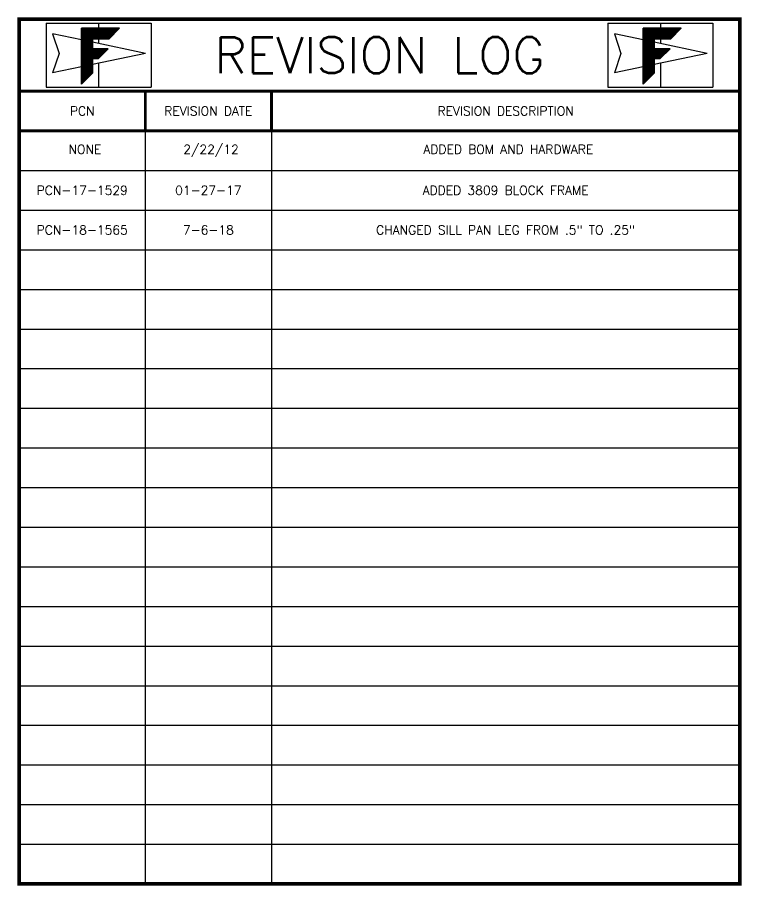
# Model space of a CAD drawing. Extents: x -8 to 56, y -99 to 66.
# Drawn here: x 23.41 to 43.51, y -1.16 to 22.94 of the extents above; entities that cross this region are included whole.
import ezdxf
from ezdxf.enums import TextEntityAlignment as Align

# ---------------------------------------------------------------- set-up
doc = ezdxf.new("R2010")
doc.units = 0
doc.header["$MEASUREMENT"] = 0
doc.layers.get('0').update_dxf_attribs({"linetype": 'CONTINUOUS'})
doc.layers.add('REVISION LOG', color=7, linetype='CONTINUOUS')
doc.styles.get("Standard").update_dxf_attribs({"font": 'simplex.shx'})

# ---------------------------------------------------------------- blocks, each defined once
blk = doc.blocks.new('*X4')
at = {"color": 0}
for p, q in [((7.2329, 10.2346), (7.4628, 10.4645)), ((7.2329, 10.2452), (7.4522, 10.4645)), ((7.2329, 10.2558), (7.4416, 10.4645)), ((7.2329, 10.2664), (7.431, 10.4645)), ((7.2329, 10.277), (7.4204, 10.4645)), ((7.2329, 10.2876), (7.4098, 10.4645)), ((7.2329, 10.2982), (7.3992, 10.4645)), ((7.2329, 10.3089), (7.3886, 10.4645)), ((7.2329, 10.3195), (7.378, 10.4645)), ((7.2329, 10.3301), (7.3674, 10.4645)), ((7.2329, 10.3407), (7.3568, 10.4645)), ((7.2329, 10.3513), (7.3462, 10.4645)), ((7.2329, 10.3619), (7.3356, 10.4645)), ((7.2329, 10.3725), (7.325, 10.4645)), ((7.2329, 10.3831), (7.3143, 10.4645)), ((7.2329, 10.3937), (7.3037, 10.4645)), ((7.2329, 10.4043), (7.2931, 10.4645)), ((7.2329, 10.4149), (7.2825, 10.4645)), ((7.2329, 10.4255), (7.2719, 10.4645)), ((7.2329, 10.4361), (7.2613, 10.4645)), ((7.2329, 10.4467), (7.2507, 10.4645)), ((7.2329, 10.4573), (7.2401, 10.4645)), ((7.3549, 10.3369), (7.2329, 10.4589)), ((7.3549, 10.3263), (7.2329, 10.4483)), ((7.3549, 10.3157), (7.2329, 10.4377)), ((7.3549, 10.3051), (7.2329, 10.4271)), ((7.3549, 10.2945), (7.2329, 10.4164)), ((7.3549, 10.3475), (7.2379, 10.4645)), ((7.3646, 10.3484), (7.2485, 10.4645)), ((7.3752, 10.3484), (7.2591, 10.4645)), ((7.3858, 10.3484), (7.2697, 10.4645)), ((7.3965, 10.3484), (7.2803, 10.4645)), ((7.4071, 10.3484), (7.2909, 10.4645)), ((7.4177, 10.3484), (7.3015, 10.4645)), ((7.4283, 10.3484), (7.3122, 10.4645)), ((7.4389, 10.3484), (7.3228, 10.4645)), ((7.4495, 10.3484), (7.3334, 10.4645)), ((7.4601, 10.3484), (7.344, 10.4645)), ((7.4707, 10.3484), (7.3546, 10.4645)), ((7.3573, 10.3484), (7.4734, 10.4645)), ((7.4813, 10.3484), (7.3652, 10.4645)), ((7.3679, 10.3484), (7.4841, 10.4645)), ((7.4919, 10.3484), (7.3758, 10.4645)), ((7.3785, 10.3484), (7.4947, 10.4645)), ((7.5025, 10.3484), (7.3864, 10.4645)), ((7.3892, 10.3484), (7.5053, 10.4645)), ((7.5131, 10.3484), (7.397, 10.4645)), ((7.3998, 10.3484), (7.5159, 10.4645)), ((7.5237, 10.3484), (7.4076, 10.4645)), ((7.4104, 10.3484), (7.5265, 10.4645)), ((7.5343, 10.3484), (7.4182, 10.4645)), ((7.421, 10.3484), (7.5371, 10.4645)), ((7.5422, 10.3511), (7.4288, 10.4645)), ((7.4316, 10.3484), (7.5477, 10.4645)), ((7.5476, 10.3564), (7.4394, 10.4645)), ((7.4422, 10.3484), (7.5583, 10.4645)), ((7.5529, 10.3617), (7.45, 10.4645)), ((7.4528, 10.3484), (7.5689, 10.4645)), ((7.5582, 10.367), (7.4606, 10.4645)), ((7.4634, 10.3484), (7.5795, 10.4645)), ((7.5635, 10.3723), (7.4713, 10.4645)), ((7.474, 10.3484), (7.5901, 10.4645)), ((7.5688, 10.3776), (7.4819, 10.4645)), ((7.4846, 10.3484), (7.6007, 10.4645)), ((7.5741, 10.3829), (7.4925, 10.4645)), ((7.4952, 10.3484), (7.6113, 10.4645)), ((7.5794, 10.3882), (7.5031, 10.4645)), ((7.5058, 10.3484), (7.6219, 10.4645)), ((7.5847, 10.3935), (7.5137, 10.4645)), ((7.5164, 10.3484), (7.6325, 10.4645)), ((7.59, 10.3988), (7.5243, 10.4645)), ((7.527, 10.3484), (7.6432, 10.4645)), ((7.5953, 10.4041), (7.5349, 10.4645)), ((7.5376, 10.3484), (7.6538, 10.4645)), ((7.6006, 10.4094), (7.5455, 10.4645)), ((7.6059, 10.4147), (7.5561, 10.4645)), ((7.6112, 10.42), (7.5667, 10.4645)), ((7.6165, 10.4253), (7.5773, 10.4645)), ((7.6218, 10.4306), (7.5879, 10.4645)), ((7.6271, 10.4359), (7.5985, 10.4645)), ((7.6324, 10.4412), (7.6091, 10.4645)), ((7.6377, 10.4465), (7.6197, 10.4645)), ((7.643, 10.4519), (7.6304, 10.4645)), ((7.6483, 10.4572), (7.641, 10.4645)), ((7.6536, 10.4625), (7.6516, 10.4645)), ((7.3549, 10.2839), (7.2329, 10.4058)), ((7.3549, 10.2733), (7.2329, 10.3952)), ((7.3549, 10.2627), (7.2329, 10.3846)), ((7.3549, 10.2521), (7.2329, 10.374)), ((7.3549, 10.2415), (7.2329, 10.3634)), ((7.4404, 10.1454), (7.2329, 10.3528)), ((7.2329, 10.224), (7.3549, 10.3459)), ((7.4351, 10.1401), (7.2329, 10.3422)), ((7.2329, 10.2134), (7.3549, 10.3353)), ((7.4298, 10.1348), (7.2329, 10.3316)), ((7.2329, 10.2028), (7.3549, 10.3247)), ((7.4245, 10.1295), (7.2329, 10.321)), ((7.2329, 10.1922), (7.3549, 10.3141)), ((7.4159, 10.1274), (7.2329, 10.3104)), ((7.2329, 10.1816), (7.3549, 10.3035)), ((7.4053, 10.1274), (7.2329, 10.2998)), ((7.2329, 10.171), (7.3549, 10.2929)), ((7.3947, 10.1274), (7.2329, 10.2892)), ((7.2329, 10.1604), (7.3549, 10.2823)), ((7.3841, 10.1274), (7.2329, 10.2786)), ((7.2329, 10.1498), (7.3549, 10.2717)), ((7.3735, 10.1274), (7.2329, 10.268)), ((7.2329, 10.1391), (7.3549, 10.2611)), ((7.3629, 10.1274), (7.2329, 10.2574)), ((7.2329, 10.1285), (7.3549, 10.2505)), ((7.3549, 10.1248), (7.2329, 10.2467)), ((7.2329, 10.1179), (7.3549, 10.2399)), ((7.3549, 10.1142), (7.2329, 10.2361)), ((7.2329, 10.0119), (7.4571, 10.236)), ((7.2329, 10.0225), (7.4465, 10.236)), ((7.2329, 10.0331), (7.4359, 10.236)), ((7.2329, 10.0437), (7.4253, 10.236)), ((7.2329, 10.0543), (7.4147, 10.236)), ((7.2329, 10.0649), (7.4041, 10.236)), ((7.2329, 10.0755), (7.3935, 10.236)), ((7.2329, 10.0861), (7.3828, 10.236)), ((7.2329, 10.0967), (7.3722, 10.236)), ((7.2329, 10.1073), (7.3616, 10.236)), ((7.3549, 10.1036), (7.2329, 10.2255)), ((7.3591, 10.1274), (7.4677, 10.236)), ((7.4457, 10.1507), (7.3603, 10.236)), ((7.3697, 10.1274), (7.4783, 10.236)), ((7.451, 10.156), (7.3709, 10.236)), ((7.3803, 10.1274), (7.4889, 10.236)), ((7.4563, 10.1613), (7.3815, 10.236)), ((7.3909, 10.1274), (7.4995, 10.236)), ((7.4616, 10.1666), (7.3921, 10.236)), ((7.4015, 10.1274), (7.5101, 10.236)), ((7.4669, 10.1719), (7.4028, 10.236)), ((7.4121, 10.1274), (7.5207, 10.236)), ((7.4722, 10.1772), (7.4134, 10.236)), ((7.4775, 10.1825), (7.424, 10.236)), ((7.4828, 10.1878), (7.4346, 10.236)), ((7.4881, 10.1931), (7.4452, 10.236)), ((7.4934, 10.1984), (7.4558, 10.236)), ((7.4987, 10.2037), (7.4664, 10.236)), ((7.504, 10.209), (7.477, 10.236)), ((7.5093, 10.2143), (7.4876, 10.236)), ((7.5146, 10.2196), (7.4982, 10.236)), ((7.5199, 10.2249), (7.5088, 10.236)), ((7.5252, 10.2302), (7.5194, 10.236)), ((7.5305, 10.2355), (7.53, 10.236)), ((7.3549, 10.093), (7.2329, 10.2149)), ((7.3549, 10.0824), (7.2329, 10.2043)), ((7.3549, 10.0718), (7.2329, 10.1937)), ((7.3549, 10.0612), (7.2329, 10.1831)), ((7.3549, 10.0506), (7.2329, 10.1725)), ((7.3549, 10.0399), (7.2329, 10.1619)), ((7.3549, 10.0293), (7.2329, 10.1513)), ((7.3549, 10.0187), (7.2329, 10.1407)), ((7.3549, 10.0081), (7.2329, 10.1301)), ((7.2329, 10.0013), (7.3549, 10.1232)), ((7.3549, 9.9975), (7.2329, 10.1195)), ((7.2329, 9.9907), (7.3549, 10.1126)), ((7.3549, 9.9869), (7.2329, 10.1089)), ((7.2329, 9.98), (7.3549, 10.102)), ((7.3549, 9.9763), (7.2329, 10.0983)), ((7.2329, 9.9694), (7.3549, 10.0914)), ((7.3549, 9.9657), (7.2329, 10.0876)), ((7.2329, 9.9588), (7.3549, 10.0808)), ((7.3501, 9.9599), (7.2329, 10.077)), ((7.2329, 9.9482), (7.3549, 10.0702)), ((7.3448, 9.9546), (7.2329, 10.0664)), ((7.2329, 9.9376), (7.3549, 10.0596)), ((7.3395, 9.9493), (7.2329, 10.0558)), ((7.2329, 9.927), (7.3549, 10.049)), ((7.3342, 9.944), (7.2329, 10.0452)), ((7.2329, 9.9164), (7.3549, 10.0383)), ((7.3289, 9.9387), (7.2329, 10.0346)), ((7.2329, 9.9058), (7.3549, 10.0277)), ((7.3236, 9.9334), (7.2329, 10.024)), ((7.2329, 9.8952), (7.3549, 10.0171)), ((7.3183, 9.9281), (7.2329, 10.0134)), ((7.2329, 9.8846), (7.3549, 10.0065)), ((7.313, 9.9228), (7.2329, 10.0028)), ((7.2329, 9.874), (7.3549, 9.9959)), ((7.3077, 9.9175), (7.2329, 9.9922)), ((7.2329, 9.8634), (7.3549, 9.9853)), ((7.3024, 9.9122), (7.2329, 9.9816)), ((7.2329, 9.8528), (7.3549, 9.9747)), ((7.2971, 9.9069), (7.2329, 9.971)), ((7.2918, 9.9015), (7.2329, 9.9604)), ((7.2865, 9.8962), (7.2329, 9.9498)), ((7.2811, 9.8909), (7.2329, 9.9392)), ((7.2758, 9.8856), (7.2329, 9.9285)), ((7.2705, 9.8803), (7.2329, 9.9179)), ((7.2652, 9.875), (7.2329, 9.9073)), ((7.2599, 9.8697), (7.2329, 9.8967)), ((7.2546, 9.8644), (7.2329, 9.8861)), ((7.2493, 9.8591), (7.2329, 9.8755)), ((7.244, 9.8538), (7.2329, 9.8649)), ((7.2387, 9.8485), (7.2329, 9.8543)), ((7.2334, 9.8432), (7.2329, 9.8437))]:
    blk.add_line(p, q, dxfattribs=at)

msp = doc.modelspace()

# ---------------------------------------------------------------- linework, layer by layer
at = {"layer": 'REVISION LOG', "color": 151}
for p, q in [((24.211, 22.771), (27.122, 22.771)), ((24.211, 22.771), (24.211, 21)), ((25.666, 22.771), (25.666, 22.632)), ((27.122, 22.771), (27.122, 21)), ((39.8, 22.771), (42.711, 22.771)), ((39.8, 22.771), (39.8, 21)), ((41.255, 22.771), (41.255, 22.632)), ((42.711, 22.771), (42.711, 21)), ((25.666, 22.342), (25.666, 22.208)), ((41.255, 22.342), (41.255, 22.208)), ((25.666, 21.663), (25.666, 21)), ((41.255, 21.663), (41.255, 21)), ((24.211, 21), (27.122, 21)), ((39.8, 21), (42.711, 21))]:
    msp.add_line(p, q, dxfattribs=at)
at = {"layer": 'REVISION LOG', "color": 1}
for p, q in [((25.188, 22.308), (24.39, 22.476)), ((24.39, 22.476), (24.569, 21.936)), ((40.777, 22.308), (39.978, 22.476)), ((39.978, 22.476), (40.158, 21.936)), ((26.963, 21.936), (25.493, 22.244)), ((42.552, 21.936), (41.082, 22.244)), ((24.569, 21.936), (24.39, 21.394)), ((26.963, 21.936), (25.493, 21.626)), ((40.158, 21.936), (39.978, 21.394)), ((42.552, 21.936), (41.082, 21.626)), ((25.188, 21.562), (24.39, 21.394)), ((40.777, 21.562), (39.978, 21.394))]:
    msp.add_line(p, q, dxfattribs=at)
at = {"layer": 'REVISION LOG'}
for p, q in [((30.461, 20.885), (30.461, -1.115)), ((26.961, 19.785), (26.961, -1.115)), ((23.461, 18.685), (43.461, 18.685)), ((23.461, 17.585), (43.461, 17.585)), ((23.461, 16.485), (43.461, 16.485)), ((23.461, 15.385), (43.461, 15.385)), ((23.461, 14.285), (43.461, 14.285)), ((23.461, 13.185), (43.461, 13.185)), ((23.461, 12.085), (43.461, 12.085)), ((23.461, 10.985), (43.461, 10.985)), ((23.461, 9.885), (43.461, 9.885)), ((23.461, 8.785), (43.461, 8.785)), ((23.461, 7.685), (43.461, 7.685)), ((23.461, 6.585), (43.461, 6.585)), ((23.461, 5.485), (43.461, 5.485)), ((23.461, 4.385), (43.461, 4.385)), ((23.461, 3.285), (43.461, 3.285)), ((23.461, 2.185), (43.461, 2.185)), ((23.461, 1.085), (43.461, 1.085)), ((23.461, -0.015), (43.461, -0.015))]:
    msp.add_line(p, q, dxfattribs=at)
at = {"layer": 'REVISION LOG', "const_width": 0.1}
msp.add_lwpolyline([(43.461, -1.115), (43.461, 22.885), (23.461, 22.885), (23.461, -1.115), (43.461, -1.115), (43.461, -1.115)], close=True, dxfattribs=at)
at = {"layer": 'REVISION LOG', "color": 151}
for points in [[(25.493, 21.383), (25.493, 21.789), (25.662, 21.789), (25.493, 21.789), (25.493, 21.383), (25.188, 21.078), (25.188, 22.632), (26.245, 22.632), (25.955, 22.342), (25.493, 22.342), (25.493, 22.061), (25.934, 22.061), (25.493, 22.061), (25.493, 22.342), (25.955, 22.342), (26.245, 22.632), (25.188, 22.632), (25.188, 21.078), (25.493, 21.383), (25.493, 21.789), (25.662, 21.789), (25.934, 22.061), (25.493, 22.061), (25.493, 22.342), (25.955, 22.342), (26.245, 22.632), (25.188, 22.632), (25.188, 21.078)], [(41.082, 21.383), (41.082, 21.789), (41.251, 21.789), (41.082, 21.789), (41.082, 21.383), (40.777, 21.078), (40.777, 22.632), (41.834, 22.632), (41.544, 22.342), (41.082, 22.342), (41.082, 22.061), (41.523, 22.061), (41.082, 22.061), (41.082, 22.342), (41.544, 22.342), (41.834, 22.632), (40.777, 22.632), (40.777, 21.078), (41.082, 21.383), (41.082, 21.789), (41.251, 21.789), (41.523, 22.061), (41.082, 22.061), (41.082, 22.342), (41.544, 22.342), (41.834, 22.632), (40.777, 22.632), (40.777, 21.078)]]:
    msp.add_lwpolyline(points, close=True, dxfattribs=at)
at = {"layer": 'REVISION LOG', "const_width": 0.08}
for points in [[(23.461, 20.885), (43.461, 20.885)], [(26.961, 20.885), (26.961, 19.785)], [(30.461, 20.885), (30.461, 19.785)], [(23.461, 19.785), (43.461, 19.785)]]:
    msp.add_lwpolyline(points, dxfattribs=at)

# ---------------------------------------------------------------- block references
at = {"layer": 'REVISION LOG', "color": 151, "xscale": 2.5, "yscale": 2.5, "zscale": 2.5}
for p in [(7.106, -3.529), (22.695, -3.529)]:
    msp.add_blockref('*X4', p, dxfattribs=at)

# ---------------------------------------------------------------- texts
at = {"layer": 'REVISION LOG'}
for s, height, p in [('REVISION LOG', 1, (33.461, 21.885)), ('PCN', 0.25, (25.211, 20.335)), ('REVISION DATE', 0.25, (28.711, 20.335)), ('REVISION DESCRIPTION', 0.25, (36.961, 20.335)), ('NONE', 0.25, (25.285, 19.272)), ('2/22/12', 0.25, (28.785, 19.272)), ('ADDED BOM AND HARDWARE', 0.25, (37.035, 19.272)), ('PCN-17-1529', 0.25, (25.211, 18.135)), ('01-27-17', 0.25, (28.711, 18.135)), ('ADDED 3809 BLOCK FRAME', 0.25, (36.961, 18.135)), ('PCN-18-1565', 0.25, (25.211, 17.035)), ('7-6-18', 0.25, (28.711, 17.035)), ('CHANGED SILL PAN LEG FROM .5" TO .25"', 0.25, (36.961, 17.035))]:
    msp.add_text(s, height=height, dxfattribs=at).set_placement(p, align=Align.MIDDLE_CENTER)

doc.saveas('drawing.dxf')
